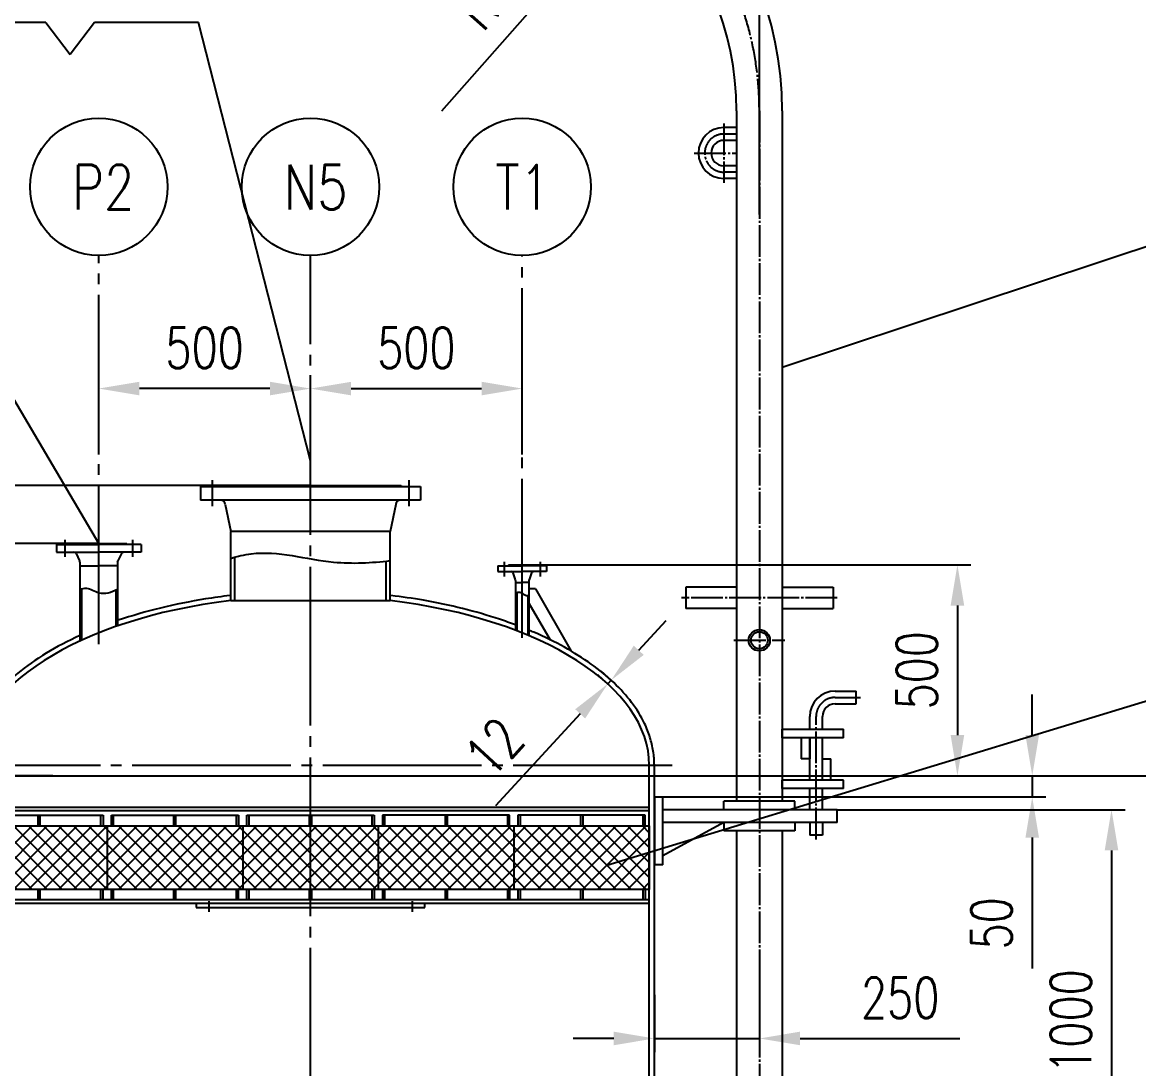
# Model space of a CAD drawing. Extents: x 16825 to 205982, y -10874 to 68273.
# Drawn here: x 164270 to 166906, y 63840 to 66310 of the extents above; entities that cross this region are included whole.
import ezdxf

# ---------------------------------------------------------------- set-up
doc = ezdxf.new("R2010")
doc.units = 0
doc.header["$LTSCALE"] = 5
doc.header["$MEASUREMENT"] = 0
doc.linetypes.add('CENTER', pattern=[18, 15, -1, 1, -1])
doc.layers.get('DEFPOINTS').update_dxf_attribs({"linetype": 'CONTINUOUS'})
for name, color, linetype in [('CEN', 6, 'CENTER'), ('DIM', 1, 'CONTINUOUS'), ('HAT', 8, 'CONTINUOUS'), ('THIN', 1, 'CONTINUOUS'), ('THK', 2, 'CONTINUOUS'), ('TXT', 3, 'CONTINUOUS'), ('TXT_E', 7, 'CONTINUOUS')]:
    doc.layers.add(name, color=color, linetype=linetype)
doc.styles.get("Standard").update_dxf_attribs({"font": 'simplex', "width": 0.75, "bigfont": 'hzdx'})
doc.dimstyles.new('DIM3', dxfattribs={"dimscale": 0, "dimtxt": 3, "dimasz": 3, "dimexe": 1, "dimexo": 0, "dimgap": 1.5, "dimtad": 1, "dimdec": 4, "dimdsep": 46, "dimtxsty": 'Standard', "dimcen": 3, "dimclrd": 1, "dimclrt": 3, "dimadec": 0, "dimazin": 0, "dimtfac": 0.75, "dimtdec": 4, "dimtix": 1, "dimtmove": 0, "dimatfit": 0, "dimfxl": 0, "dimtolj": 1, "dimtzin": 0, "dimarcsym": 0})

# ---------------------------------------------------------------- blocks, each defined once
blk = doc.blocks.new('*D143')
at = {"layer": 'DEFPOINTS', "color": 0}
for p in [(166444.9, 66851.4), (165942.4, 28756.4), (167697.2, 28756.4)]:
    blk.add_point(p, dxfattribs=at)
at = {"layer": 'DIM', "lineweight": -2}
for p, q in [((166444.9, 66851.4), (167729.2, 66851.4)), ((165942.4, 28756.4), (167729.2, 28756.4))]:
    blk.add_line(p, q, dxfattribs=at)
at = {"layer": 'DIM', "color": 1, "lineweight": -2}
blk.add_line((167697.2, 66755.4), (167697.2, 28852.4), dxfattribs=at)
at = {"layer": 'DIM', "color": 1}
for points in [[(167681.2, 66755.4), (167713.2, 66755.4), (167697.2, 66851.4)], [(167681.2, 28852.4), (167713.2, 28852.4), (167697.2, 28756.4)]]:
    blk.add_solid(points, dxfattribs=at)
at = {"layer": 'DIM', "color": 3, "insert": (167601.2, 47803.9), "char_height": 96, "attachment_point": 5, "rotation": 90}
blk.add_mtext('\\A1;~38095', dxfattribs=at)
blk = doc.blocks.new('*D139')
at = {"layer": 'DEFPOINTS', "color": 0}
for p in [(164910.4, 67159.7), (164910.4, 66767.4), (166010.4, 65856.5)]:
    blk.add_point(p, dxfattribs=at)
at = {"layer": 'DIM', "lineweight": -2}
for p, q in [((164910.4, 66767.4), (164910.4, 67191.7)), ((166010.4, 65856.5), (166010.4, 67191.7))]:
    blk.add_line(p, q, dxfattribs=at)
at = {"layer": 'DIM', "color": 1, "lineweight": -2}
blk.add_line((165914.4, 67159.7), (165006.4, 67159.7), dxfattribs=at)
at = {"layer": 'DIM', "color": 1}
for points in [[(165006.4, 67175.7), (165006.4, 67143.7), (164910.4, 67159.7)], [(165914.4, 67175.7), (165914.4, 67143.7), (166010.4, 67159.7)]]:
    blk.add_solid(points, dxfattribs=at)
at = {"layer": 'DIM', "color": 3, "insert": (165460.4, 67255.7), "char_height": 96, "attachment_point": 5}
blk.add_mtext('\\A1;1100', dxfattribs=at)
blk = doc.blocks.new('*D138')
at = {"layer": 'DEFPOINTS', "color": 0}
for p in [(165756.6, 66663.7), (165260.4, 66101.4)]:
    blk.add_point(p, dxfattribs=at)
at = {"layer": 'DIM', "color": 1, "lineweight": -2}
blk.add_line((165260.4, 66101.4), (165693.1, 66591.7), dxfattribs=at)
at = {"layer": 'DIM', "color": 1}
blk.add_solid([(165681.1, 66602.3), (165705.1, 66581.2), (165756.6, 66663.7)], dxfattribs=at)
at = {"layer": 'DIM', "color": 3, "insert": (165404.8, 66410.1), "char_height": 96, "attachment_point": 5, "rotation": 48.5731}
blk.add_mtext('\\A1;R750', dxfattribs=at)
blk = doc.blocks.new('*D137')
at = {"layer": 'DEFPOINTS', "color": 0}
for p in [(164931.2, 66851.4), (167095.1, 66851.4), (166628.6, 63451.4)]:
    blk.add_point(p, dxfattribs=at)
at = {"layer": 'DIM', "lineweight": -2}
for p, q in [((164931.2, 66851.4), (167127.1, 66851.4)), ((166628.6, 63451.4), (167127.1, 63451.4))]:
    blk.add_line(p, q, dxfattribs=at)
at = {"layer": 'DIM', "color": 1, "lineweight": -2}
blk.add_line((167095.1, 63547.4), (167095.1, 66755.4), dxfattribs=at)
at = {"layer": 'DIM', "color": 1}
for points in [[(167079.1, 66755.4), (167111.1, 66755.4), (167095.1, 66851.4)], [(167079.1, 63547.4), (167111.1, 63547.4), (167095.1, 63451.4)]]:
    blk.add_solid(points, dxfattribs=at)
at = {"layer": 'DIM', "color": 3, "insert": (166999.1, 65151.4), "char_height": 96, "attachment_point": 5, "rotation": 90}
blk.add_mtext('\\A1;3400', dxfattribs=at)
blk = doc.blocks.new('*D37')
at = {"layer": 'DEFPOINTS', "color": 0}
for p in [(166686.8, 64531.4), (167268.5, 60431.4), (167424.3, 60431.4)]:
    blk.add_point(p, dxfattribs=at)
at = {"layer": 'DIM', "lineweight": -2}
for p, q in [((166686.8, 64531.4), (167456.3, 64531.4)), ((167268.5, 60431.4), (167456.3, 60431.4))]:
    blk.add_line(p, q, dxfattribs=at)
at = {"layer": 'DIM', "color": 1, "lineweight": -2}
blk.add_line((167424.3, 64435.4), (167424.3, 60527.4), dxfattribs=at)
at = {"layer": 'DIM', "color": 1}
for points in [[(167408.3, 64435.4), (167440.3, 64435.4), (167424.3, 64531.4)], [(167408.3, 60527.4), (167440.3, 60527.4), (167424.3, 60431.4)]]:
    blk.add_solid(points, dxfattribs=at)
at = {"layer": 'DIM', "color": 3, "insert": (167328.3, 62481.4), "char_height": 96, "attachment_point": 5, "rotation": 90}
blk.add_mtext('\\A1;4100', dxfattribs=at)
blk = doc.blocks.new('*D133')
at = {"layer": 'DEFPOINTS', "color": 0}
for p in [(163106.3, 65216.4), (164950.4, 65216.4), (163738.4, 64531.4)]:
    blk.add_point(p, dxfattribs=at)
at = {"layer": 'DIM', "lineweight": -2}
for p, q in [((164950.4, 65216.4), (163074.3, 65216.4)), ((163738.4, 64531.4), (163074.3, 64531.4))]:
    blk.add_line(p, q, dxfattribs=at)
at = {"layer": 'DIM', "color": 1, "lineweight": -2}
blk.add_line((163106.3, 64627.4), (163106.3, 65120.4), dxfattribs=at)
at = {"layer": 'DIM', "color": 1}
for points in [[(163090.3, 65120.4), (163122.3, 65120.4), (163106.3, 65216.4)], [(163090.3, 64627.4), (163122.3, 64627.4), (163106.3, 64531.4)]]:
    blk.add_solid(points, dxfattribs=at)
at = {"layer": 'DIM', "color": 3, "insert": (163010.3, 64873.9), "char_height": 96, "attachment_point": 5, "rotation": 90}
blk.add_mtext('\\A1;685', dxfattribs=at)
blk = doc.blocks.new('*D131')
at = {"layer": 'DEFPOINTS', "color": 0}
for p in [(164450.4, 65079.4), (163325.9, 64531.4), (164341.9, 64531.4)]:
    blk.add_point(p, dxfattribs=at)
at = {"layer": 'DIM', "lineweight": -2}
for p, q in [((164450.4, 65079.4), (163293.9, 65079.4)), ((164341.9, 64531.4), (163293.9, 64531.4))]:
    blk.add_line(p, q, dxfattribs=at)
at = {"layer": 'DIM', "color": 1, "lineweight": -2}
blk.add_line((163325.9, 64983.4), (163325.9, 64627.4), dxfattribs=at)
at = {"layer": 'DIM', "color": 1}
for points in [[(163309.9, 64983.4), (163341.9, 64983.4), (163325.9, 65079.4)], [(163309.9, 64627.4), (163341.9, 64627.4), (163325.9, 64531.4)]]:
    blk.add_solid(points, dxfattribs=at)
at = {"layer": 'DIM', "color": 3, "insert": (163229.9, 64805.4), "char_height": 96, "attachment_point": 5, "rotation": 90}
blk.add_mtext('\\A1;550', dxfattribs=at)
blk = doc.blocks.new('*D136')
at = {"layer": 'DEFPOINTS', "color": 0}
for p in [(166194.4, 64451.4), (166144.4, 63451.4), (166842, 63451.4)]:
    blk.add_point(p, dxfattribs=at)
at = {"layer": 'DIM', "lineweight": -2}
for p, q in [((166194.4, 64451.4), (166874, 64451.4)), ((166144.4, 63451.4), (166874, 63451.4))]:
    blk.add_line(p, q, dxfattribs=at)
at = {"layer": 'DIM', "color": 1, "lineweight": -2}
blk.add_line((166842, 64355.4), (166842, 63547.4), dxfattribs=at)
at = {"layer": 'DIM', "color": 1}
for points in [[(166826, 64355.4), (166858, 64355.4), (166842, 64451.4)], [(166826, 63547.4), (166858, 63547.4), (166842, 63451.4)]]:
    blk.add_solid(points, dxfattribs=at)
at = {"layer": 'DIM', "color": 3, "insert": (166746, 63951.4), "char_height": 96, "attachment_point": 5, "rotation": 90}
blk.add_mtext('\\A1;1000', dxfattribs=at)
blk = doc.blocks.new('*D36')
at = {"layer": 'DEFPOINTS', "color": 0}
for p in [(165652.3, 64748.2), (165653.6, 64747), (165661.8, 64755.9)]:
    blk.add_point(p, dxfattribs=at)
at = {"layer": 'THK', "color": 1, "lineweight": -2}
for p, q in [((165725.5, 64827.6), (165790.6, 64898.2)), ((165661.8, 64755.9), (165636.9, 64778.8)), ((165653.6, 64747), (165628.8, 64769.9)), ((165660.5, 64757.1), (165652.3, 64748.2)), ((165587.3, 64677.7), (165387.4, 64460.9))]:
    blk.add_line(p, q, dxfattribs=at)
at = {"layer": 'THK', "color": 1}
for points in [[(165713.8, 64838.5), (165737.3, 64816.8), (165660.5, 64757.1)], [(165575.5, 64688.5), (165599, 64666.8), (165652.3, 64748.2)]]:
    blk.add_solid(points, dxfattribs=at)
at = {"layer": 'THK', "color": 3, "insert": (165384.2, 64599.1), "char_height": 96, "attachment_point": 5, "rotation": 47.3208}
blk.add_mtext('\\A1;12', dxfattribs=at)
blk = doc.blocks.new('*D130')
at = {"layer": 'DEFPOINTS', "color": 0}
for p in [(165450.4, 65029.4), (165684.6, 64531.4), (166478.1, 64531.4)]:
    blk.add_point(p, dxfattribs=at)
at = {"layer": 'DIM', "lineweight": -2}
for p, q in [((165450.4, 65029.4), (166510.1, 65029.4)), ((165684.6, 64531.4), (166510.1, 64531.4))]:
    blk.add_line(p, q, dxfattribs=at)
at = {"layer": 'DIM', "color": 1, "lineweight": -2}
blk.add_line((166478.1, 64933.4), (166478.1, 64627.4), dxfattribs=at)
at = {"layer": 'DIM', "color": 1}
for points in [[(166462.1, 64933.4), (166494.1, 64933.4), (166478.1, 65029.4)], [(166462.1, 64627.4), (166494.1, 64627.4), (166478.1, 64531.4)]]:
    blk.add_solid(points, dxfattribs=at)
at = {"layer": 'DIM', "color": 3, "insert": (166382.1, 64780.4), "char_height": 96, "attachment_point": 5, "rotation": 90}
blk.add_mtext('\\A1;500', dxfattribs=at)
blk = doc.blocks.new('*D135')
at = {"layer": 'DEFPOINTS', "color": 0}
for p in [(166010.4, 64117.5), (165762.4, 64014.2), (165762.4, 63911.4)]:
    blk.add_point(p, dxfattribs=at)
at = {"layer": 'DIM', "lineweight": -2}
for p, q in [((166010.4, 64117.5), (166010.4, 63879.4)), ((165762.4, 64014.2), (165762.4, 63879.4))]:
    blk.add_line(p, q, dxfattribs=at)
at = {"layer": 'DIM', "color": 1, "lineweight": -2}
for p, q in [((165666.4, 63911.4), (165570.4, 63911.4)), ((165762.4, 63911.4), (166010.4, 63911.4)), ((166106.4, 63911.4), (166483.5, 63911.4))]:
    blk.add_line(p, q, dxfattribs=at)
at = {"layer": 'DIM', "color": 1}
for points in [[(165666.4, 63927.4), (165666.4, 63895.4), (165762.4, 63911.4)], [(166106.4, 63927.4), (166106.4, 63895.4), (166010.4, 63911.4)]]:
    blk.add_solid(points, dxfattribs=at)
at = {"layer": 'DIM', "color": 3, "insert": (166342.9, 64007.4), "char_height": 96, "attachment_point": 5}
blk.add_mtext('\\A1;250', dxfattribs=at)
blk = doc.blocks.new('*D134')
at = {"layer": 'DEFPOINTS', "color": 0}
for p in [(165785.6, 64531.4), (166654.8, 64531.4), (165780.4, 64481.4)]:
    blk.add_point(p, dxfattribs=at)
at = {"layer": 'DIM', "color": 1, "lineweight": -2}
for p, q in [((166654.8, 64627.4), (166654.8, 64723.4)), ((166654.8, 64531.4), (166654.8, 64481.4)), ((166654.8, 64385.4), (166654.8, 64076.8))]:
    blk.add_line(p, q, dxfattribs=at)
at = {"layer": 'DIM', "lineweight": -2}
for p, q in [((165785.6, 64531.4), (166686.8, 64531.4)), ((165780.4, 64481.4), (166686.8, 64481.4))]:
    blk.add_line(p, q, dxfattribs=at)
at = {"layer": 'DIM', "color": 1}
for points in [[(166638.8, 64627.4), (166670.8, 64627.4), (166654.8, 64531.4)], [(166638.8, 64385.4), (166670.8, 64385.4), (166654.8, 64481.4)]]:
    blk.add_solid(points, dxfattribs=at)
at = {"layer": 'DIM', "color": 3, "insert": (166558.8, 64183.1), "char_height": 96, "attachment_point": 5, "rotation": 90}
blk.add_mtext('\\A1;50', dxfattribs=at)
blk = doc.blocks.new('*D129')
at = {"layer": 'DEFPOINTS', "color": 0}
for p in [(164450.4, 65445.5), (164450.4, 65289.9), (164950.4, 65275)]:
    blk.add_point(p, dxfattribs=at)
at = {"layer": 'DIM', "lineweight": -2}
for p, q in [((164450.4, 65289.9), (164450.4, 65477.5)), ((164950.4, 65275), (164950.4, 65477.5))]:
    blk.add_line(p, q, dxfattribs=at)
at = {"layer": 'DIM', "color": 1, "lineweight": -2}
blk.add_line((164854.4, 65445.5), (164546.4, 65445.5), dxfattribs=at)
at = {"layer": 'DIM', "color": 1}
for points in [[(164546.4, 65461.5), (164546.4, 65429.5), (164450.4, 65445.5)], [(164854.4, 65461.5), (164854.4, 65429.5), (164950.4, 65445.5)]]:
    blk.add_solid(points, dxfattribs=at)
at = {"layer": 'DIM', "color": 3, "insert": (164700.4, 65541.5), "char_height": 96, "attachment_point": 5}
blk.add_mtext('\\A1;500', dxfattribs=at)
blk = doc.blocks.new('*D128')
at = {"layer": 'DEFPOINTS', "color": 0}
for p in [(165450.4, 65445.5), (164950.4, 65275), (165450.4, 65289.9)]:
    blk.add_point(p, dxfattribs=at)
at = {"layer": 'DIM', "lineweight": -2}
for p, q in [((164950.4, 65275), (164950.4, 65477.5)), ((165450.4, 65289.9), (165450.4, 65477.5))]:
    blk.add_line(p, q, dxfattribs=at)
at = {"layer": 'DIM', "color": 1, "lineweight": -2}
blk.add_line((165046.4, 65445.5), (165354.4, 65445.5), dxfattribs=at)
at = {"layer": 'DIM', "color": 1}
for points in [[(165046.4, 65461.5), (165046.4, 65429.5), (164950.4, 65445.5)], [(165354.4, 65461.5), (165354.4, 65429.5), (165450.4, 65445.5)]]:
    blk.add_solid(points, dxfattribs=at)
at = {"layer": 'DIM', "color": 3, "insert": (165200.4, 65541.5), "char_height": 96, "attachment_point": 5}
blk.add_mtext('\\A1;500', dxfattribs=at)

msp = doc.modelspace()

# ---------------------------------------------------------------- hatches: boundary and pattern name
at = {"layer": 'HAT', "ltscale": 50}
h = msp.add_hatch(dxfattribs=at)
h.set_pattern_fill('ANSI37', color=256, scale=200, style=0)
h.set_pattern_definition([(45, (71940.772, 6532.345), (-17.6776695, 17.6776695), []), (135, (71940.772, 6532.345), (-17.6776695, -17.6776695), [])])
h.paths.add_polyline_path([(165750.377, 64413.373), (165750.377, 64263.373), (164150.377, 64263.373), (164150.377, 64413.373)])

# ---------------------------------------------------------------- linework, layer by layer
at = {"layer": 'CEN'}
for p, q in [((166010.377, 66101.373), (166010.377, 63291.373)), ((165926.377, 66071.373), (165926.377, 65931.373)), ((165956.377, 66046.373), (165926.377, 66046.373)), ((165856.377, 66001.373), (165956.377, 66001.373)), ((165956.377, 65956.373), (165926.377, 65956.373)), ((164717.877, 65229.236), (164717.877, 65167.509)), ((165182.877, 65229.236), (165182.877, 65167.509)), ((164370.377, 65088.354), (164370.377, 65048.416)), ((164530.377, 65088.354), (164530.377, 65048.416)), ((165407.877, 65036.162), (165407.877, 65001.819)), ((165492.877, 65036.162), (165492.877, 65001.819)), ((166194.377, 64951.373), (165826.377, 64951.373)), ((165950.377, 64851.373), (166070.377, 64851.373)), ((166189.377, 64716.373), (166249.377, 64716.373)), ((166144.377, 64381.373), (166144.377, 64671.373)), ((164710.377, 64235.373), (164710.377, 64210.373)), ((165190.377, 64235.373), (165190.377, 64210.373))]:
    msp.add_line(p, q, dxfattribs=at)
at = {"layer": 'CEN', "ltscale": 5}
for p, q in [((164450.377, 64841.811), (164450.377, 65759.35)), ((164950.377, 28649.949), (164950.377, 65759.35)), ((165450.377, 64857.404), (165450.377, 65759.35)), ((164079.224, 64556.373), (165821.529, 64556.373))]:
    msp.add_line(p, q, dxfattribs=at)
at = {"layer": 'CEN'}
for centre, radius, start, end in [((165260.377, 66101.373), 750, 0, 90), ((165926.377, 66001.373), 45, 90, 270), ((166189.377, 64671.373), 45, 90, 180)]:
    msp.add_arc(centre, radius, start, end, dxfattribs=at)
at = {"layer": 'DIM'}
for p in [(164325.374, 66309.315), (164440.467, 66309.315)]:
    msp.add_line(p, (164382.92, 66234.096), dxfattribs=at)
for centre in [(164450.377, 65921.537), (164950.377, 65921.537), (165450.377, 65921.537)]:
    msp.add_circle(centre, 162.187, dxfattribs=at)
at = {"layer": 'THIN'}
for p, q in [((166064.377, 65496.034), (168591.455, 66333.807)), ((164450.377, 65079.385), (163726.215, 66309.315)), ((164950.377, 65275.028), (164686.223, 66309.315)), ((165650.098, 64320.647), (168591.455, 65215.888))]:
    msp.add_line(p, q, dxfattribs=at)
for points, knots in [([(164761.877, 65044.552), (164777.955, 65049.675), (164856.583, 65068.942), (164984.789, 65027.761), (165094.394, 65034.156), (165138.877, 65039.354)], [73.95406601, 73.95406601, 73.95406601, 73.95406601, 124.63706484, 320.11181234, 454.10104206, 454.10104206, 454.10104206, 454.10104206]), ([(164405.877, 64970.966), (164411.129, 64973.286), (164425.98, 64977.388), (164454.829, 64955.818), (164479.833, 64964.924), (164494.877, 64971.888)], [14.51240889, 14.51240889, 14.51240889, 14.51240889, 31.26172199, 61.96279265, 107.75013966, 107.75013966, 107.75013966, 107.75013966])]:
    msp.add_open_spline(points, degree=3, knots=knots, dxfattribs=at)
at = {"layer": 'THK'}
for p, q in [((165956.377, 66101.373), (165956.377, 64471.373)), ((166064.377, 66101.373), (166064.377, 64471.373)), ((165956.377, 66061.373), (165926.377, 66061.373)), ((165956.377, 66031.373), (165926.377, 66031.373)), ((165956.377, 65971.373), (165926.377, 65971.373)), ((165956.377, 65941.373), (165926.377, 65941.373)), ((164690.377, 65214.372), (164690.377, 65182.372)), ((164690.377, 65214.372), (165210.377, 65214.372)), ((164736.377, 65216.372), (164736.377, 65214.372)), ((164736.377, 65216.372), (165164.377, 65216.372)), ((165164.377, 65216.372), (165164.377, 65214.372)), ((165210.377, 65214.372), (165210.377, 65182.372)), ((165210.377, 65182.372), (164690.377, 65182.372)), ((164749.17, 65171.835), (164761.877, 65107.913)), ((165151.583, 65171.835), (165138.877, 65107.913)), ((164761.877, 64945.11), (164761.877, 65107.913)), ((165138.877, 65107.913), (164761.877, 65107.913)), ((165138.877, 64945.11), (165138.877, 65107.913)), ((164350.377, 65077.385), (164350.377, 65059.385)), ((164350.377, 65077.385), (164450.377, 65077.385)), ((164384.377, 65079.385), (164384.377, 65077.385)), ((164384.377, 65079.385), (164516.377, 65079.385)), ((164516.377, 65079.385), (164516.377, 65077.385)), ((164350.377, 65059.385), (164450.377, 65059.385)), ((164397.062, 65056.174), (164405.189, 65038.694)), ((164771.877, 64945.11), (164771.877, 65047.578)), ((165128.877, 64945.11), (165128.877, 65038.231)), ((164405.877, 65035.905), (164405.877, 65027.385)), ((164405.877, 65027.385), (164405.877, 64849.425)), ((164405.877, 65027.385), (164450.377, 65027.385)), ((164494.877, 65027.385), (164494.877, 64885.204)), ((165392.877, 65027.385), (165392.877, 65013.385)), ((165392.877, 65027.385), (165450.377, 65027.385)), ((165392.877, 65013.385), (165450.377, 65013.385)), ((165417.877, 65029.385), (165417.877, 65027.385)), ((165417.877, 65029.385), (165482.877, 65029.385)), ((165428.368, 65010.835), (165434.105, 64994.084)), ((165482.877, 65029.385), (165482.877, 65027.385)), ((165434.377, 64992.635), (165434.377, 64987.385)), ((165434.377, 64987.385), (165434.377, 64874.863)), ((165434.377, 64987.385), (165450.377, 64987.385)), ((165466.377, 64987.385), (165466.377, 64862.046)), ((164409.877, 64972.549), (164409.877, 64851.271)), ((164490.877, 64970.077), (164490.877, 64883.809)), ((165437.377, 64963.905), (165437.377, 64873.717)), ((165481.521, 64972.385), (165566.245, 64825.638)), ((165836.377, 64976.373), (165836.377, 64926.373)), ((165956.377, 64976.373), (165836.377, 64976.373)), ((166064.377, 64976.373), (166184.377, 64976.373)), ((166184.377, 64976.373), (166184.377, 64926.373)), ((164761.877, 64945.11), (165138.877, 64945.11)), ((165463.377, 64956.843), (165463.377, 64863.305)), ((165466.377, 64938.615), (165516.023, 64852.626)), ((165956.377, 64926.373), (165836.377, 64926.373)), ((166064.377, 64926.373), (166184.377, 64926.373)), ((166189.377, 64731.373), (166239.377, 64731.373)), ((166239.377, 64701.373), (166239.377, 64731.373)), ((166189.377, 64701.373), (166239.377, 64701.373)), ((166129.377, 64641.373), (166129.377, 64671.373)), ((166159.377, 64641.373), (166159.377, 64671.373)), ((166064.377, 64641.373), (166209.377, 64641.373)), ((166064.377, 64621.373), (166064.377, 64641.373)), ((166209.377, 64621.373), (166209.377, 64641.373)), ((166209.377, 64621.373), (166064.377, 64621.373)), ((166109.377, 64621.373), (166109.377, 64571.373)), ((166129.377, 64621.373), (166129.377, 64571.373)), ((166129.377, 64521.373), (166129.377, 64621.373)), ((166159.377, 64521.373), (166159.377, 64621.373)), ((166129.377, 64571.373), (166109.377, 64571.373)), ((166159.377, 64571.373), (166179.377, 64571.373)), ((166159.377, 64521.373), (166159.377, 64571.373)), ((166179.377, 64521.373), (166179.377, 64571.373)), ((165750.377, 56631.373), (165750.377, 64556.373)), ((165762.377, 60431.373), (165762.377, 64556.373)), ((164140.377, 64531.373), (165760.377, 64531.373)), ((166209.377, 64521.373), (166064.377, 64521.373)), ((166064.377, 64501.373), (166064.377, 64521.373)), ((166209.377, 64501.373), (166209.377, 64521.373)), ((166209.377, 64501.373), (166064.377, 64501.373)), ((166129.377, 64451.373), (166129.377, 64501.373)), ((166159.377, 64451.373), (166159.377, 64501.373)), ((165762.377, 64481.373), (165762.377, 64321.373)), ((165782.377, 64481.373), (165762.377, 64481.373)), ((165782.377, 64321.373), (165782.377, 64481.373)), ((165926.377, 64451.373), (165926.377, 64471.373)), ((166094.377, 64471.373), (165926.377, 64471.373)), ((166094.377, 64451.373), (166094.377, 64471.373)), ((165750.377, 64456.373), (164150.377, 64456.373)), ((165750.377, 64448.373), (164150.377, 64448.373)), ((164160.377, 64438.373), (164460.377, 64438.373)), ((164307.377, 64413.373), (164307.377, 64438.373)), ((164312.377, 64413.373), (164312.377, 64438.373)), ((164455.377, 64413.373), (164455.377, 64438.373)), ((164460.377, 64438.373), (164460.377, 64413.373)), ((164480.377, 64438.373), (164780.377, 64438.373)), ((164480.377, 64413.373), (164480.377, 64438.373)), ((164485.377, 64413.373), (164485.377, 64438.373)), ((164627.377, 64413.373), (164627.377, 64438.373)), ((164632.377, 64413.373), (164632.377, 64438.373)), ((164775.377, 64413.373), (164775.377, 64438.373)), ((164780.377, 64438.373), (164780.377, 64413.373)), ((164800.377, 64438.373), (165100.377, 64438.373)), ((164800.377, 64413.373), (164800.377, 64438.373)), ((164805.377, 64413.373), (164805.377, 64438.373)), ((164947.877, 64413.373), (164947.877, 64438.373)), ((164952.877, 64438.373), (164952.877, 64413.373)), ((165095.377, 64438.373), (165095.377, 64413.373)), ((165100.377, 64438.373), (165100.377, 64413.373)), ((165120.377, 64438.373), (165120.377, 64413.373)), ((165420.377, 64438.373), (165120.377, 64438.373)), ((165125.377, 64438.373), (165125.377, 64413.373)), ((165268.377, 64438.373), (165268.377, 64413.373)), ((165273.377, 64438.373), (165273.377, 64413.373)), ((165415.377, 64438.373), (165415.377, 64413.373)), ((165420.377, 64413.373), (165420.377, 64438.373)), ((165740.377, 64438.373), (165440.377, 64438.373)), ((165440.377, 64438.373), (165440.377, 64413.373)), ((165445.377, 64438.373), (165445.377, 64413.373)), ((165588.377, 64438.373), (165588.377, 64413.373)), ((165593.377, 64438.373), (165593.377, 64413.373)), ((165735.377, 64438.373), (165735.377, 64413.373)), ((165740.377, 64413.373), (165740.377, 64438.373)), ((165782.377, 64421.373), (165782.377, 64451.373)), ((166194.377, 64451.373), (165782.377, 64451.373)), ((166194.377, 64421.373), (166194.377, 64451.373)), ((164150.377, 64413.373), (165750.377, 64413.373)), ((164470.377, 64413.373), (164470.377, 64263.373)), ((164790.377, 64413.373), (164790.377, 64263.373)), ((165110.377, 64413.373), (165110.377, 64263.373)), ((165430.377, 64413.373), (165430.377, 64263.373)), ((165750.377, 64413.373), (165750.377, 64263.373)), ((165926.377, 64421.373), (165782.377, 64342.468)), ((166194.377, 64421.373), (165782.377, 64421.373)), ((165926.377, 64421.373), (165926.377, 64401.373)), ((166094.377, 64421.373), (166094.377, 64401.373)), ((166129.377, 64421.373), (166129.377, 64391.373)), ((166159.377, 64421.373), (166159.377, 64391.373)), ((166094.377, 64401.373), (165926.377, 64401.373)), ((165956.377, 64401.373), (165956.377, 63561.373)), ((166064.377, 64401.373), (166064.377, 63561.373)), ((166159.377, 64391.373), (166129.377, 64391.373)), ((165782.377, 64321.373), (165762.377, 64321.373)), ((165750.377, 64263.373), (164150.377, 64263.373)), ((164307.377, 64238.373), (164307.377, 64263.373)), ((164312.377, 64238.373), (164312.377, 64263.373)), ((164455.377, 64238.373), (164455.377, 64263.373)), ((164460.377, 64238.373), (164460.377, 64263.373)), ((164480.377, 64238.373), (164480.377, 64263.373)), ((164485.377, 64238.373), (164485.377, 64263.373)), ((164627.377, 64238.373), (164627.377, 64263.373)), ((164632.377, 64238.373), (164632.377, 64263.373)), ((164775.377, 64238.373), (164775.377, 64263.373)), ((164780.377, 64238.373), (164780.377, 64263.373)), ((164800.377, 64238.373), (164800.377, 64263.373)), ((164805.377, 64238.373), (164805.377, 64263.373)), ((164947.877, 64238.373), (164947.877, 64263.373)), ((164952.877, 64263.373), (164952.877, 64238.373)), ((165095.377, 64263.373), (165095.377, 64238.373)), ((165100.377, 64263.373), (165100.377, 64238.373)), ((165120.377, 64263.373), (165120.377, 64238.373)), ((165125.377, 64263.373), (165125.377, 64238.373)), ((165268.377, 64263.373), (165268.377, 64238.373)), ((165273.377, 64263.373), (165273.377, 64238.373)), ((165415.377, 64263.373), (165415.377, 64238.373)), ((165420.377, 64263.373), (165420.377, 64238.373)), ((165440.377, 64263.373), (165440.377, 64238.373)), ((165445.377, 64263.373), (165445.377, 64238.373)), ((165588.377, 64263.373), (165588.377, 64238.373)), ((165593.377, 64263.373), (165593.377, 64238.373)), ((165735.377, 64263.373), (165735.377, 64238.373)), ((165740.377, 64263.373), (165740.377, 64238.373)), ((165750.377, 64238.373), (164150.377, 64238.373)), ((165750.377, 64230.373), (164150.377, 64230.373)), ((164680.377, 64230.373), (164680.377, 64220.373)), ((164680.377, 64220.373), (165220.377, 64220.373)), ((165220.377, 64220.373), (165220.377, 64230.373))]:
    msp.add_line(p, q, dxfattribs=at)
at = {"layer": 'THK', "extrusion": (-1.22461e-16, 7.4983e-33, -1)}
for p, q in [((164550.377, 65077.385), (164450.377, 65077.385)), ((164550.377, 65077.385), (164550.377, 65059.385)), ((164550.377, 65059.385), (164450.377, 65059.385)), ((164503.691, 65056.174), (164495.564, 65038.694)), ((164494.877, 65027.385), (164450.377, 65027.385)), ((164494.877, 65035.905), (164494.877, 65027.385)), ((165507.877, 65027.385), (165450.377, 65027.385)), ((165507.877, 65013.385), (165450.377, 65013.385)), ((165472.385, 65010.835), (165466.649, 64994.084)), ((165507.877, 65027.385), (165507.877, 65013.385)), ((165466.377, 64987.385), (165450.377, 64987.385)), ((165466.377, 64992.635), (165466.377, 64987.385)), ((165481.521, 64972.385), (165466.377, 64972.385))]:
    msp.add_line(p, q, dxfattribs=at)
at = {"layer": 'THK'}
for radius in [25, 20]:
    msp.add_circle((166010.377, 64851.373), radius, dxfattribs=at)
for centre, radius, start, end in [((165260.377, 66101.373), 804, 0, 90), ((165260.377, 66101.373), 696, 0, 90), ((165926.377, 66001.373), 60, 90, 270), ((165926.377, 66001.373), 30, 90, 270), ((164737.26, 65170.372), 12, 7, 90), ((165163.493, 65170.372), 12, 90, 173), ((164391.75, 65053.385), 6, 27.699473, 90), ((164399.877, 65035.905), 6, 360, 27.699473), ((165424.64, 65009.385), 4, 21.250506, 90), ((165430.377, 64992.635), 4, 360, 21.250506), ((166189.377, 64671.373), 60, 90, 180), ((166189.377, 64671.373), 30, 90, 180)]:
    msp.add_arc(centre, radius, start, end, dxfattribs=at)
at = {"layer": 'THK', "extrusion": (-1.22461e-16, 7.4983e-33, -1)}
for centre, radius, start, end in [((-164500.877, 65035.905), 6, 360, 27.699473), ((-164509.003, 65053.385), 6, 27.699473, 90), ((-165476.113, 65009.385), 4, 21.250506, 90), ((-165470.377, 64992.635), 4, 360, 21.250506)]:
    msp.add_arc(centre, radius, start, end, dxfattribs=at)
at = {"layer": 'THK'}
for start_param, end_param in [(4.95025061, 6.28318531), (3.14159265, 4.47452736)]:
    msp.add_ellipse((164950.377, 64556.373), major_axis=(-800, 0), ratio=0.5, start_param=start_param, end_param=end_param, dxfattribs=at)
for points, knots in [([(165434.377, 64962.453), (165437.99, 64964.507), (165446.019, 64966.812), (165456.017, 64956.537), (165463.591, 64956.684), (165466.377, 64957.205)], [12.58912226, 12.58912226, 12.58912226, 12.58912226, 24.61451536, 39.60861687, 48.0104667, 48.0104667, 48.0104667, 48.0104667]), ([(164760.432, 64957.023), (164740.929, 64954.659), (164721.6, 64951.93), (164666.039, 64942.954), (164630.407, 64935.761), (164561.5, 64918.905), (164528.226, 64909.242), (164495.931, 64898.255), (164495.404, 64898.075), (164494.877, 64897.894)], [4.950250606, 4.950250606, 4.950250606, 4.950250606, 5.024909042, 5.024909042, 5.167391751, 5.167391751, 5.309874461, 5.309874461, 5.31224244, 5.31224244, 5.31224244, 5.31224244]), ([(165434.377, 64887.688), (165422.18, 64892.259), (165409.731, 64896.655), (165369.009, 64910.191), (165339.83, 64918.626), (165279.634, 64933.606), (165248.619, 64940.15), (165191.776, 64950.106), (165166.201, 64953.886), (165140.321, 64957.023)], [4.069216976, 4.069216976, 4.069216976, 4.069216976, 4.125695771, 4.125695771, 4.250576125, 4.250576125, 4.375456479, 4.375456479, 4.474527355, 4.474527355, 4.474527355, 4.474527355]), ([(164405.877, 64862.637), (164377.463, 64849.661), (164350.852, 64835.652), (164301.727, 64805.791), (164279.219, 64789.937), (164238.794, 64756.662), (164220.878, 64739.241), (164190.037, 64703.109), (164177.112, 64684.397), (164159.193, 64650.837), (164153.021, 64636.201), (164143.809, 64606.576), (164140.77, 64591.586), (164138.697, 64569.824), (164138.377, 64563.098), (164138.377, 64556.373)], [5.452532473, 5.452532473, 5.452532473, 5.452532473, 5.59483988, 5.59483988, 5.737322589, 5.737322589, 5.879805298, 5.879805298, 6.022288008, 6.022288008, 6.128943084, 6.128943084, 6.235598161, 6.235598161, 6.283185307, 6.283185307, 6.283185307, 6.283185307]), ([(165762.377, 64556.373), (165762.377, 64567.435), (165761.51, 64578.498), (165758.055, 64600.522), (165755.467, 64611.483), (165748.607, 64633.214), (165744.335, 64643.983), (165731.127, 64671.588), (165720.928, 64688.216), (165696.609, 64720.551), (165682.488, 64736.258), (165650.585, 64766.559), (165632.801, 64781.153), (165593.857, 64809.045), (165572.695, 64822.344), (165527.32, 64847.475), (165503.106, 64859.307), (165473.852, 64871.92), (165470.128, 64873.496), (165466.377, 64875.055)], [3.141592654, 3.141592654, 3.141592654, 3.141592654, 3.219866317, 3.219866317, 3.298139981, 3.298139981, 3.376413644, 3.376413644, 3.501293999, 3.501293999, 3.626174353, 3.626174353, 3.751054707, 3.751054707, 3.875935062, 3.875935062, 4.000815416, 4.000815416, 4.01887538, 4.01887538, 4.01887538, 4.01887538])]:
    msp.add_open_spline(points, degree=3, knots=knots, dxfattribs=at)
at = {"layer": 'TXT_E', "color": 2}
for p, q in [((164325.374, 66309.315), (164079.618, 66309.315)), ((164686.223, 66309.315), (164440.467, 66309.315))]:
    msp.add_line(p, q, dxfattribs=at)

# ---------------------------------------------------------------- texts
at = {"layer": 'TXT', "width": 0.8}
for s, p in [('P2', (164386.959, 65868.52)), ('N5', (164886.959, 65868.52)), ('T1', (165386.959, 65868.52))]:
    msp.add_text(s, height=105, dxfattribs=at).set_placement(p)

# ---------------------------------------------------------------- dimensions: what is measured, and where the dimension line sits
at = {"layer": 'DIM'}
for base, p1, p2, picture, middle in [((164910.377, 67159.669), (166010.377, 65856.521), (164910.377, 66767.373), '*D139', (165460.377, 67255.669)), ((165450.377, 65445.494), (164950.377, 65275.028), (165450.377, 65289.851), '*D128', (165200.377, 65541.494))]:
    dim = msp.add_linear_dim(base=base, p1=p1, p2=p2, dimstyle='DIM3', override={"dimscale": 32, "dimdec": 2, "dimclre": 256, "dimtdec": 2}, dxfattribs=at)
    dim.commit()
    dim.dimension.update_dxf_attribs({"geometry": picture, "text_midpoint": middle})
for base, p1, p2, angle, picture, middle in [((167095.122, 66851.373), (166628.551, 63451.373), (164931.228, 66851.373), 90, '*D137', (166999.122, 65151.373)), ((164450.377, 65445.494), (164950.377, 65275.028), (164450.377, 65289.851), 180, '*D129', (164700.377, 65541.494)), ((163106.334, 65216.372), (163738.367, 64531.373), (164950.377, 65216.372), 90, '*D133', (163010.334, 64873.872)), ((167424.251, 60431.373), (166686.818, 64531.373), (167268.519, 60431.373), 90, '*D37', (167328.251, 62481.373)), ((166841.98, 63451.373), (166194.377, 64451.373), (166144.377, 63451.373), 90, '*D136', (166745.98, 63951.373))]:
    dim = msp.add_linear_dim(base=base, p1=p1, p2=p2, angle=angle, dimstyle='DIM3', override={"dimscale": 32, "dimdec": 2, "dimclre": 256, "dimtdec": 2}, dxfattribs=at)
    dim.commit()
    dim.dimension.update_dxf_attribs({"geometry": picture, "text_midpoint": middle})
for base, p1, p2, text, picture, middle in [((167697.235, 28756.373), (166444.904, 66851.373), (165942.377, 28756.373), '~38095', '*D143', (167601.235, 47803.873)), ((163325.923, 64531.373), (164450.377, 65079.385), (164341.907, 64531.373), '550', '*D131', (163229.923, 64805.379)), ((166478.104, 64531.373), (165450.377, 65029.385), (165684.562, 64531.373), '500', '*D130', (166382.104, 64780.379))]:
    dim = msp.add_linear_dim(base=base, p1=p1, p2=p2, angle=90, text=text, dimstyle='DIM3', override={"dimscale": 32, "dimdec": 2, "dimclre": 256, "dimtdec": 2}, dxfattribs=at)
    dim.commit()
    dim.dimension.update_dxf_attribs({"geometry": picture, "text_midpoint": middle})
dim = msp.add_radius_dim(center=(165260.377, 66101.373), mpoint=(165756.625, 66663.723), dimstyle='DIM3', override={"dimscale": 32, "dimdec": 2, "dimclre": 256, "dimtdec": 2}, dxfattribs=at)
dim.commit()
dim.dimension.update_dxf_attribs({"geometry": '*D138', "text_midpoint": (165404.76, 66410.077)})
dim = msp.add_linear_dim(base=(166654.818, 64531.373), p1=(165780.377, 64481.373), p2=(165785.644, 64531.373), angle=90, dimstyle='DIM3', override={"dimscale": 32, "dimdec": 2, "dimclre": 256, "dimtdec": 2}, dxfattribs=at)
dim.commit()
dim.dimension.update_dxf_attribs({"geometry": '*D134', "text_midpoint": (166654.818, 64183.087), "dimtype": 160})
dim = msp.add_linear_dim(base=(165762.377, 63911.36), p1=(166010.377, 64117.482), p2=(165762.377, 64014.241), text='250', dimstyle='DIM3', override={"dimscale": 32, "dimdec": 2, "dimclre": 256, "dimtdec": 2}, dxfattribs=at)
dim.commit()
dim.dimension.update_dxf_attribs({"geometry": '*D135', "text_midpoint": (166342.948, 63911.36), "dimtype": 160})
at = {"layer": 'THK'}
dim = msp.add_linear_dim(base=(165652.332, 64748.249), p1=(165661.776, 64755.864), p2=(165653.641, 64747.042), angle=227.320828, dimstyle='DIM3', override={"dimscale": 32, "dimdec": 2, "dimclre": 1, "dimtdec": 2}, dxfattribs=at)
dim.commit()
dim.dimension.update_dxf_attribs({"geometry": '*D36', "text_midpoint": (165454.775, 64534.002), "dimtype": 161})

doc.saveas('drawing.dxf')
